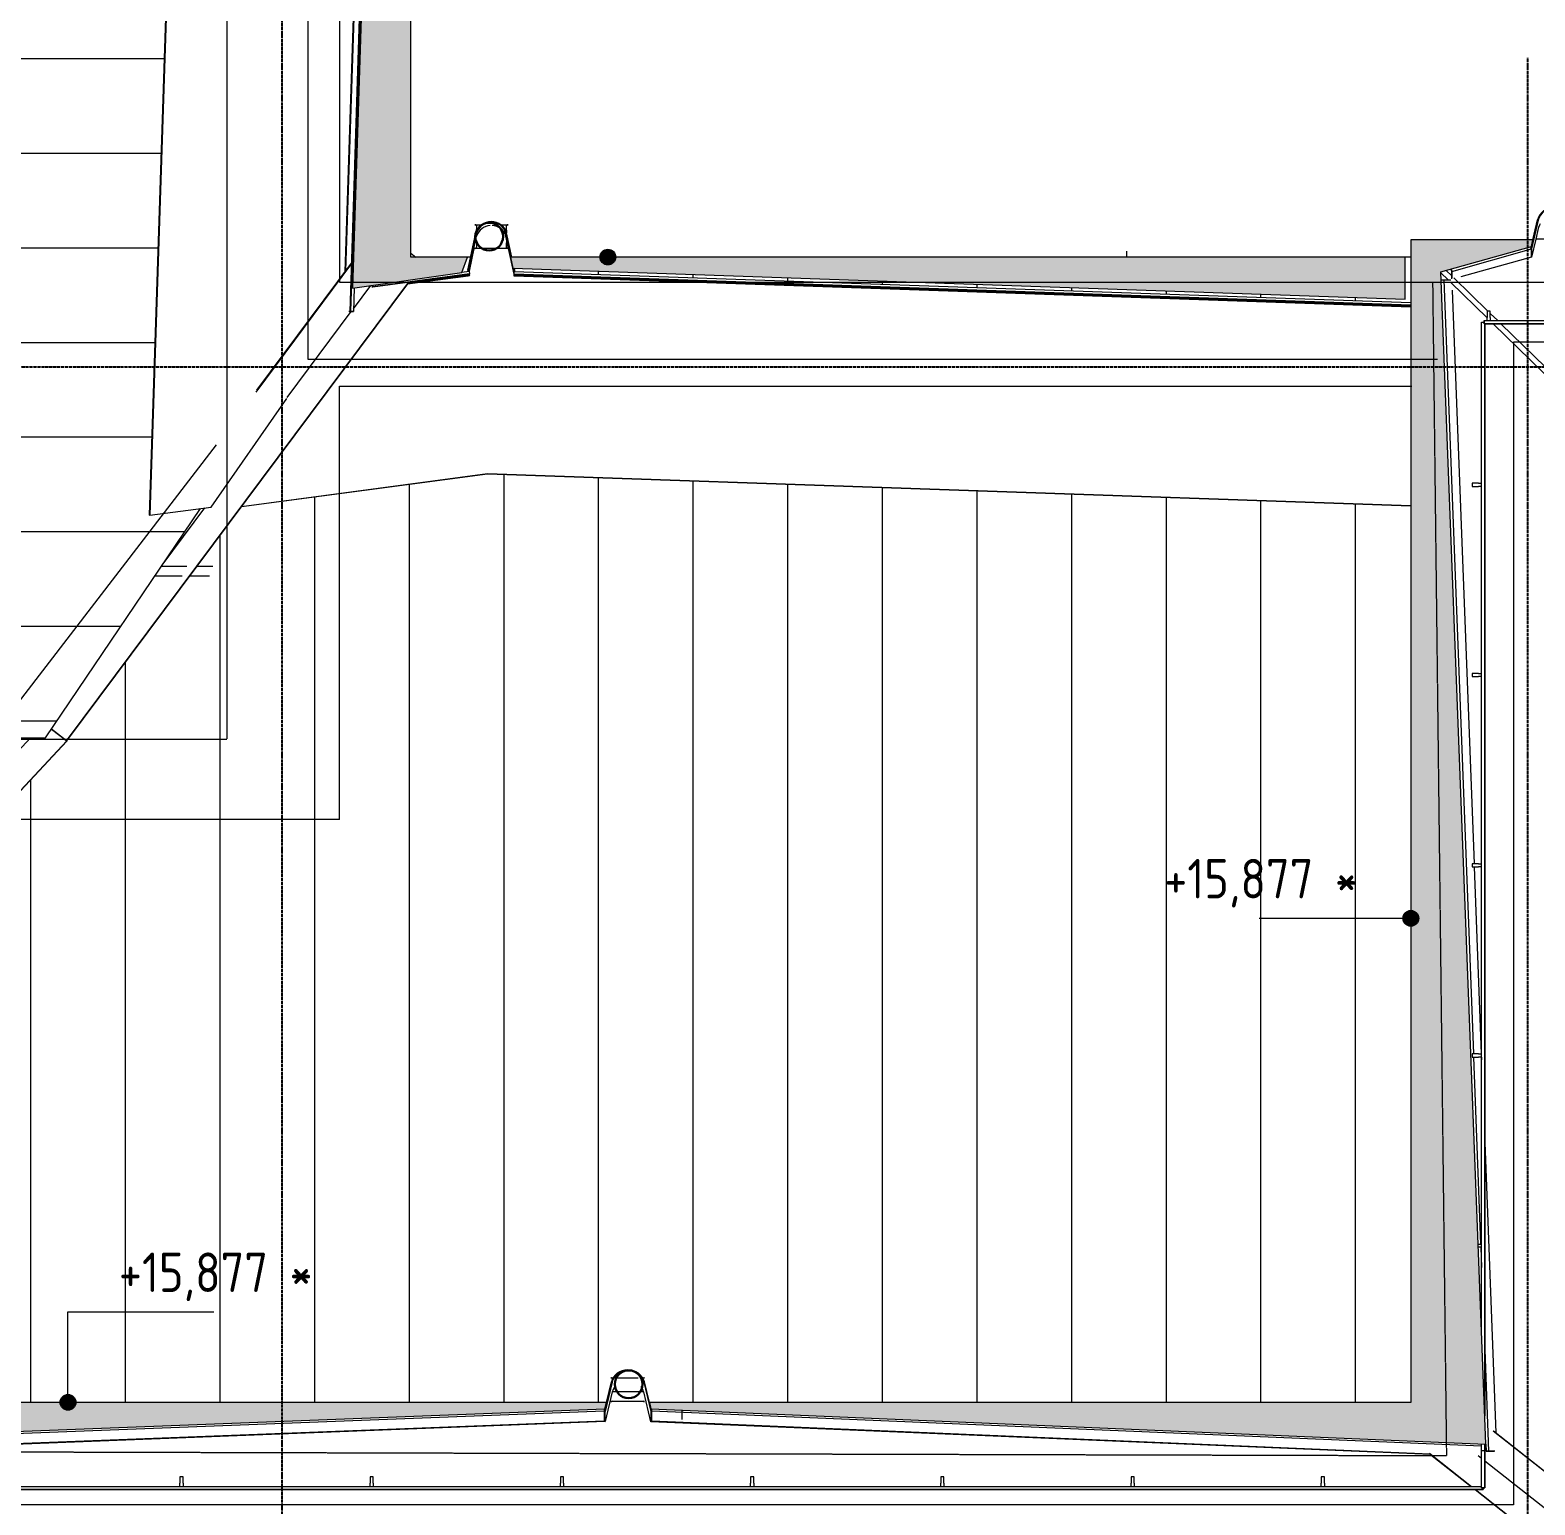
# Model space of a CAD drawing. Header units: millimetres. Extents: x -33838 to 476301, y -41806 to 120107.
# Drawn here: x 447870 to 457412, y 13024 to 22377 of the extents above; entities that cross this region are included whole.
import ezdxf

# ---------------------------------------------------------------- set-up
doc = ezdxf.new("R2010")
doc.units = ezdxf.units.MM
doc.linetypes.add('ADSK_Линия сетки', pattern=[25, 20, -2.5, 0, -2.5])
doc.linetypes.add('ADSK_Штриховая_ш3 п1_5', pattern=[4.5, 3, -1.5])
for name, color, linetype, lineweight in [('0_АР', 8, 'Continuous', 20), ('Антураж', 7, 'Continuous', 18), ('Ограждение', 251, 'Continuous', 18)]:
    doc.layers.add(name, color=color, linetype=linetype, lineweight=lineweight)
doc.layers.add('Обобщенные модели', color=5, linetype='Continuous', lineweight=18, true_color=0x0000ff)
doc.styles.add('GOST Common_1', font='GOST Common_0.ttf', dxfattribs={"width": 0.9, "height": 200})

# ---------------------------------------------------------------- blocks, each defined once
blk = doc.blocks.new('Водосток - Тип 1 _карниз больше 490мм_-5185615-План кровли АР копия 1')
at = {"layer": 'Обобщенные модели'}
for p, q in [((18.8, 285), (33.5, 285)), ((62.7, 285), (125, 285)), ((125, 285), (191.5, 285)), ((220.7, 285), (231.2, 285)), ((125, 135), (18.8, 135)), ((231.2, 135), (125, 135))]:
    blk.add_line(p, q, dxfattribs=at)
for points, knots in [([(30.5, 278.2), (30.2, 279), (28.8, 281.5), (25.1, 284.3), (21.1, 285), (18.8, 285)], [-0.143133, -0.143133, -0.143133, -0.143133, -0.1176471, -0.0588235, 0, 0, 0, 0]), ([(231.2, 285), (228.9, 285), (225.6, 284.4), (222.9, 282.7), (222, 281.9)], [-1, -1, -1, -1, -0.94117647, -0.90191459, -0.90191459, -0.90191459, -0.90191459]), ([(222.5, 205.5), (222.5, 204.6), (222.4, 201.8), (222.3, 199), (222.2, 197.1)], [-0.48122835, -0.48122835, -0.48122835, -0.48122835, -0.47058824, -0.44620916, -0.44620916, -0.44620916, -0.44620916])]:
    blk.add_open_spline(points, degree=3, knots=knots, dxfattribs=at)
for points in [[(18.8, 135), (21.1, 135), (25.1, 135.7), (28.1, 138), (29.2, 139.6)], [(220.8, 139.5), (221.9, 138), (224.9, 135.7), (228.9, 135), (231.2, 135)]]:
    blk.add_open_spline(points, degree=3, dxfattribs=at)
blk = doc.blocks.new('Ограждение - 20 доп поручень 300-1864261-План кровли АР копия 1')
at = {"layer": 'Ограждение'}
for p, q in [((-60, 10), (-40, 10)), ((-60, 10), (-60, -10)), ((0, 10), (-40, 10)), ((0, -10), (0, 10)), ((-40, -10), (-60, -10)), ((-40, -10), (0, -10))]:
    blk.add_line(p, q, dxfattribs=at)
blk = doc.blocks.new('Ограждение - 20 доп поручень 300-V30-План кровли АР копия 1')
at = {"layer": 'Ограждение'}
for p, q in [((-60, 10), (-40, 10)), ((-60, 10), (-60, -10)), ((-40, -10), (-60, -10)), ((-40, -10), (-38.4, -10))]:
    blk.add_line(p, q, dxfattribs=at)
blk = doc.blocks.new('Ограждение - Ограждение-2940136-План кровли АР копия 1')
for name, p, rotation in [('Ограждение - 20 доп поручень 300-1864261-План кровли АР копия 1', (38200.1, 20598.2), 89.99999999999946), ('Ограждение - 20 доп поручень 300-1864261-План кровли АР копия 1', (38094.9, 19497.1), 180), ('Ограждение - 20 доп поручень 300-1864261-План кровли АР копия 1', (38094.9, 18290.8), 180), ('Ограждение - 20 доп поручень 300-1864261-План кровли АР копия 1', (38094.9, 17084.5), 180), ('Ограждение - 20 доп поручень 300-1864261-План кровли АР копия 1', (38094.9, 15878.3), 180), ('Ограждение - 20 доп поручень 300-V30-План кровли АР копия 1', (38094.9, 14672), 180), ('Ограждение - 20 доп поручень 300-1864261-План кровли АР копия 1', (29911.1, 13205.5), 89.99999999999946), ('Ограждение - 20 доп поручень 300-1864261-План кровли АР копия 1', (31117.4, 13205.5), 89.99999999999946), ('Ограждение - 20 доп поручень 300-1864261-План кровли АР копия 1', (32323.7, 13205.5), 89.99999999999946), ('Ограждение - 20 доп поручень 300-1864261-План кровли АР копия 1', (33530, 13205.5), 89.99999999999946), ('Ограждение - 20 доп поручень 300-1864261-План кровли АР копия 1', (34736.2, 13205.5), 89.99999999999946), ('Ограждение - 20 доп поручень 300-1864261-План кровли АР копия 1', (35942.5, 13205.5), 89.99999999999946), ('Ограждение - 20 доп поручень 300-1864261-План кровли АР копия 1', (37148.8, 13205.5), 89.99999999999946)]:
    blk.add_blockref(name, p, dxfattribs=dict(rotation=rotation))
blk = doc.blocks.new('Тип верхнего поручня - Верхний поручень_Внутренний_-2940138-План кровли АР копия 1')
at = {"layer": 'Ограждение'}
for p, q in [((38154.9, 20528.2), (38171.6, 20528.2)), ((38154.9, 14116.8), (38154.9, 20528.2)), ((38171.6, 20518.2), (38171.6, 20538.2)), ((38171.6, 20538.2), (45348.3, 20538.2)), ((45348.3, 20518.2), (38171.6, 20518.2)), ((38174.9, 20518.2), (38174.9, 13593.8)), ((38154.9, 13371.6), (38154.9, 13415.2)), ((38154.9, 13135.5), (38154.9, 13371.6)), ((38174.9, 13371.6), (38154.9, 13371.6)), ((38174.9, 13414.4), (38174.9, 13371.6)), ((38174.9, 13371.6), (38174.9, 13135.5)), ((10610.7, 13145.5), (38154.9, 13145.5)), ((38164.9, 13125.5), (10610.7, 13125.5)), ((38174.9, 13135.5), (38154.9, 13135.5)), ((38164.9, 13135.5), (38164.9, 13125.5))]:
    blk.add_line(p, q, dxfattribs=at)
blk = doc.blocks.new('Тип верхнего поручня - Верхний поручень_Внутренний_-V31-План кровли АР копия 1')
at = {"layer": 'Ограждение'}
for p, q in [((38154.9, 20528.2), (38171.6, 20528.2)), ((38154.9, 14116.8), (38154.9, 20528.2)), ((38171.6, 20538.2), (38171.6, 20518.2)), ((38171.6, 20538.2), (45348.3, 20538.2)), ((38171.6, 20518.2), (45348.3, 20518.2)), ((38174.9, 13593.8), (38174.9, 20518.2)), ((38154.9, 13371.6), (38154.9, 13415.2)), ((38154.9, 13135.5), (38154.9, 13371.6)), ((38174.9, 13371.6), (38174.9, 13414.4)), ((38174.9, 13135.5), (38174.9, 13371.6)), ((10610.7, 13145.5), (38154.9, 13145.5)), ((10610.7, 13125.5), (38164.9, 13125.5)), ((38154.9, 13135.5), (38174.9, 13135.5)), ((38164.9, 13135.5), (38164.9, 13125.5))]:
    blk.add_line(p, q, dxfattribs=at)
blk = doc.blocks.new('Ограждение - Ограждение-2965931-План кровли АР копия 1')
at = {"layer": 'Ограждение'}
for p, q in [((37943.1, 20797.2), (37897.7, 20841.4)), ((37930.8, 20856.6), (37966, 20822.3)), ((37979.8, 20808.8), (38195.9, 20598.2)), ((38190.1, 20556.4), (37960.1, 20780.5)), ((38210.1, 20584.3), (38257.5, 20538.2)), ((45668.9, 13265.9), (38229.3, 20518.2)), ((38278, 20518.2), (45692.6, 13290.2)), ((45668.9, 13265.9), (45616.6, 13212.2)), ((45680.7, 13278), (45668.9, 13265.9)), ((45692.6, 13290.2), (45680.7, 13278)), ((45753.2, 13352.4), (45692.6, 13290.2))]:
    blk.add_line(p, q, dxfattribs=at)
blk = doc.blocks.new('Ограждение - Ограждение-2968730-План кровли АР копия 1')
at = {"layer": 'Ограждение'}
for p, q in [((45517.5, 7740.8), (38229.7, 13495.9)), ((38230.2, 13497.3), (45518.4, 7741.9)), ((37823.5, 13354.7), (38088.5, 13145.5)), ((37824.9, 13355.5), (38090.8, 13145.5)), ((38132.8, 13341.7), (38154.9, 13324.2)), ((38174.9, 13308.4), (45192.7, 7766.6)), ((38113.8, 13125.5), (44900, 7766.6)), ((38116.1, 13125.5), (44902.3, 7766.6)), ((45517.5, 7740.8), (45458.7, 7666.2)), ((45518.4, 7741.9), (45517.5, 7740.8)), ((45151.4, 7569.9), (45293.8, 7457.5)), ((45152.2, 7567.5), (45292.9, 7456.4)), ((45381.1, 7568), (45293.8, 7457.5)), ((45293.8, 7457.5), (45292.9, 7456.4))]:
    blk.add_line(p, q, dxfattribs=at)
blk = doc.blocks.new('Ограждение - Ограждение-2969153-План кровли АР копия 1')
at = {"layer": 'Ограждение'}
for p, q in [((30989.9, 20900.6), (30381.7, 20085)), ((30389.7, 20098.2), (30989.9, 20903.1)), ((31364.8, 20965.8), (31397.7, 20941.3)), ((29182.9, 17873.7), (31351, 20780.9)), ((29183.9, 17872.6), (31353, 20781.2)), ((31001.7, 20613.6), (31112.3, 20761.8)), ((30581.6, 20050.2), (30988.2, 20595.5)), ((29788.7, 18987), (30060, 19350.7)), ((29182.9, 17873.7), (29087.5, 17947.5)), ((29087.5, 17947.4), (29183.3, 17873)), ((24775.9, 13678.1), (28705, 17891.6)), ((28707, 17891.6), (24777.9, 13678.1)), ((25252.5, 13921.6), (28954.6, 17891.6)), ((25271.5, 13678.1), (29183.3, 17873)), ((25273.5, 13678.1), (29184.3, 17872)), ((29171.7, 17882), (29183.9, 17872.6)), ((29183.9, 17872.6), (29182.9, 17873.7)), ((29183.3, 17873), (29184.3, 17872))]:
    blk.add_line(p, q, dxfattribs=at)
blk = doc.blocks.new('Водосток - Тип 1 _карниз больше 490мм_-5192914-План кровли АР копия 1')
at = {"layer": 'Обобщенные модели'}
for p, q in [((18.8, 335), (62.7, 335)), ((184.7, 335), (231.2, 335)), ((125, 185), (18.8, 185)), ((231.2, 185), (125, 185))]:
    blk.add_line(p, q, dxfattribs=at)
for points, knots in [([(29.4, 290.3), (29.4, 290.5), (29.5, 291.7), (29.8, 294), (30.2, 297.1), (30.6, 300.1), (31, 303.1), (31.3, 305.9), (31.6, 308.6), (31.9, 311.3), (32.1, 313.8), (32.2, 316.2), (32.2, 318.5), (32.1, 320.6), (32, 322.7), (31.6, 325.1), (30.8, 327.9), (28.9, 331.5), (25.1, 334.3), (21.1, 335), (18.8, 335)], [-0.3700855, -0.3700855, -0.3700855, -0.3700855, -0.3676471, -0.3529412, -0.3382353, -0.3235294, -0.3088235, -0.2941176, -0.2794118, -0.2647059, -0.25, -0.2352941, -0.2205882, -0.2058824, -0.1911765, -0.1764706, -0.1470588, -0.1176471, -0.0588235, 0, 0, 0, 0]), ([(231.2, 335), (228.9, 335), (224.9, 334.3), (221.1, 331.4), (219.2, 327.9), (218.4, 325.1), (218, 322.6), (217.9, 320.6), (217.8, 318.5), (217.8, 316.2), (217.9, 313.8), (218.1, 311.3), (218.4, 308.6), (218.7, 305.9), (219, 303), (219.4, 300.1), (219.8, 297.1), (220.2, 294), (220.6, 290.8), (221, 287.6), (221.2, 285.1), (221.4, 283.7), (221.4, 283.3)], [-1, -1, -1, -1, -0.9411765, -0.8823529, -0.8529412, -0.8235294, -0.8088235, -0.7941176, -0.7794118, -0.7647059, -0.75, -0.7352941, -0.7205882, -0.7058824, -0.6911765, -0.6764706, -0.6617647, -0.6470588, -0.6323529, -0.6176471, -0.6029412, -0.5988071, -0.5988071, -0.5988071, -0.5988071]), ([(18.8, 185), (21.1, 185), (25.1, 185.7), (28.9, 188.6), (30.8, 192.1), (31.6, 194.9), (32, 197.4), (32.1, 199.4), (32.2, 201.5), (32.2, 203.8), (32.1, 206.2), (31.9, 208.7), (31.6, 211.4), (31.3, 214.1), (31, 217), (30.6, 219.9), (30.2, 222.9), (29.8, 226), (29.4, 229.2), (29, 232.4), (28.7, 235.7), (28.3, 240.2), (28, 244.3), (27.8, 247.3), (27.8, 247.9)], [-1, -1, -1, -1, -0.9411765, -0.8823529, -0.8529412, -0.8235294, -0.8088235, -0.7941176, -0.7794118, -0.7647059, -0.75, -0.7352941, -0.7205882, -0.7058824, -0.6911765, -0.6764706, -0.6617647, -0.6470588, -0.6323529, -0.6176471, -0.6029412, -0.5882353, -0.5588235, -0.5503925, -0.5503925, -0.5503925, -0.5503925]), ([(221.6, 238.9), (221.5, 237.8), (221.3, 235.6), (221, 232.4), (220.6, 229.2), (220.2, 226), (219.8, 222.9), (219.4, 219.9), (219, 216.9), (218.7, 214.1), (218.4, 211.4), (218.1, 208.7), (217.9, 206.2), (217.8, 203.8), (217.8, 201.5), (217.9, 199.4), (218, 197.3), (218.4, 194.9), (219.2, 192.1), (221.1, 188.5), (224.9, 185.7), (228.9, 185), (231.2, 185)], [-0.4110036, -0.4110036, -0.4110036, -0.4110036, -0.3970588, -0.3823529, -0.3676471, -0.3529412, -0.3382353, -0.3235294, -0.3088235, -0.2941176, -0.2794118, -0.2647059, -0.25, -0.2352941, -0.2205882, -0.2058824, -0.1911765, -0.1764706, -0.1470588, -0.1176471, -0.0588235, 0, 0, 0, 0])]:
    blk.add_open_spline(points, degree=3, knots=knots, dxfattribs=at)
blk = doc.blocks.new('Антураж 4 - Антураж 4-5053377-План кровли АР копия 1')
at = {"layer": 'Антураж'}
for p, q in [((32642.2, 13745.3), (32597, 13556)), ((32642.2, 13806.8), (32597.8, 13620.9)), ((32606.4, 13678.1), (32637.3, 13807.8)), ((32842.2, 13745.3), (32642.2, 13745.3)), ((32842.2, 13806.8), (32886.5, 13620.9)), ((32887.5, 13555.6), (32842.2, 13745.3)), ((32878, 13678.1), (32847.1, 13807.8)), ((32597, 13556), (24355.3, 13238.2)), ((32591.5, 13622.4), (24360.3, 13304.9)), ((32591.5, 13558.8), (24360.3, 13241.3)), ((32590.8, 13637.8), (32591.5, 13622.4)), ((32591.5, 13622.4), (32591.5, 13558.8)), ((32593, 13621.9), (32596.8, 13638)), ((32593, 13621.9), (32593, 13558.3)), ((32597.8, 13620.9), (32593, 13621.9)), ((32593, 13558.3), (32597.4, 13557.4)), ((32597.8, 13559.4), (32597.8, 13620.9)), ((32886.5, 13620.9), (32891.4, 13621.9)), ((32886.5, 13620.9), (32886.5, 13559.4)), ((32891.4, 13558.3), (32887, 13557.4)), ((37833.6, 13346.8), (32887.5, 13555.6)), ((32891.4, 13621.9), (32887.7, 13637.6)), ((32891.4, 13558.3), (32891.4, 13621.9)), ((32893, 13621.9), (32893.8, 13637.3)), ((38154.9, 13399.8), (32893, 13621.9)), ((32893, 13558.3), (32893, 13621.9)), ((37829.7, 13349.9), (32893, 13558.3)), ((33084.9, 13629.2), (33084.9, 13570.3))]:
    blk.add_line(p, q, dxfattribs=at)
for centre, major_axis, start_param, end_param in [((32742.2, 13787.3), (107.3, 0), 0.212798, 2.928795), ((32742.2, 13787.3), (102.3, 0), 0.212798, 2.928795), ((32742.2, 13723.6), (102.3, 0), 2.496157, 2.903999), ((32742.2, 13723.6), (102.3, 0), 0.237594, 0.64541)]:
    blk.add_ellipse(centre, major_axis=major_axis, ratio=0.905569, start_param=start_param, end_param=end_param, dxfattribs=at)
blk = doc.blocks.new('Водосток 2 - Водосток 2-5195513-План кровли АР копия 1')
at = {"layer": 'Антураж'}
for p, q in [((29708.4, 19304.8), (30059.8, 30068.6)), ((30061.6, 30068.6), (29710.2, 19304.8)), ((30948.5, 20847.5), (31245.3, 29938.7)), ((30948.5, 20847.5), (31245.2, 29934.8)), ((30953.4, 20854.1), (31250, 29938.5)), ((30979.9, 20595.9), (31284.9, 29938.9)), ((30985.2, 20595.9), (31290.2, 29938.9)), ((31726.8, 20857.6), (31778.1, 21095.2)), ((31782.9, 21093.9), (31731.7, 20856.6)), ((31782.9, 21074.3), (31782.9, 21093.9)), ((31968.3, 21074.3), (31968.3, 21093.9)), ((31968.3, 21093.9), (32001.2, 20941.3)), ((32006.3, 20941.3), (31973.1, 21095.2)), ((31765.9, 20995.9), (31734.6, 20851.2)), ((31985.3, 20995.9), (31765.9, 20995.9)), ((31766, 20995.8), (31782.9, 21074.3)), ((31985.2, 20995.9), (31968.3, 21074.3)), ((32020.6, 20832.2), (31985.3, 20995.9)), ((31737.6, 20834.5), (31124.2, 20752.6)), ((31737.6, 20832.6), (31124.2, 20750.6)), ((31736.6, 20822.5), (31344.7, 20770.1)), ((31728.2, 20821.4), (31344.7, 20770.1)), ((31736, 20827.4), (31348.9, 20775.7)), ((31690, 20845.2), (31735.3, 20851.2)), ((31726.8, 20857.6), (31726.8, 20850.1)), ((31731.7, 20856.6), (31726.8, 20857.6)), ((31729.3, 20826.5), (31728.2, 20821.4)), ((31731.7, 20850.8), (31731.7, 20856.6)), ((31735.3, 20851.2), (31737.6, 20834.5)), ((31736, 20832.4), (31736, 20827.4)), ((31736, 20827.4), (31736.6, 20822.5)), ((31737.6, 20834.5), (31737.6, 20832.6)), ((32016.3, 20871), (32019.5, 20856.6)), ((32019.5, 20856.6), (32024.3, 20857.6)), ((32019.5, 20856.6), (32019.5, 20837)), ((32020.8, 20837.3), (32019.6, 20837)), ((32020.6, 20833.4), (32021.2, 20850.3)), ((32020.6, 20831.5), (32020.6, 20833.4)), ((37706.7, 20636.6), (32020.6, 20833.4)), ((37706.7, 20634.6), (32020.6, 20831.5)), ((32021.1, 20830.3), (32020.8, 20831.5)), ((32020.9, 20821.4), (32021.1, 20826.4)), ((37706.7, 20624.6), (32020.9, 20821.4)), ((32021.1, 20826.4), (32021.1, 20831.5)), ((37706.7, 20629.6), (32021.1, 20826.4)), ((32021.2, 20850.3), (37706.7, 20653.4)), ((32024.3, 20857.6), (32021.5, 20870.7)), ((32023, 20821.4), (32021.9, 20826.4)), ((37706.7, 20624.6), (32023, 20821.4)), ((32024.3, 20850.2), (32024.3, 20857.6)), ((31006.1, 20746.8), (31001.1, 20595.3)), ((31121.9, 20763.2), (31121.9, 20753.4)), ((31122.6, 20748.6), (31122.6, 20763.3)), ((31122.6, 20763.3), (31123.5, 20756.8)), ((31124.2, 20752.6), (31122.7, 20763.3)), ((31123.5, 20756.2), (31123.2, 20758.1)), ((31123.2, 20757.5), (31124.2, 20750.6)), ((31123.5, 20756.8), (31123.5, 20756.2)), ((31124.2, 20750.6), (31124.2, 20752.6)), ((30994.7, 20595.5), (30972.3, 20595.5)), ((30977, 20595.3), (31001.1, 20595.3)), ((30985.2, 20595.9), (30979.9, 20595.9)), ((30979.9, 20595.9), (30986.4, 20595.7)), ((31001.1, 20595.3), (30985.2, 20595.9)), ((30988.2, 20595.7), (30986.4, 20595.8)), ((30986.4, 20595.8), (30988.1, 20595.8)), ((30986.4, 20595.7), (30988.2, 20595.7)), ((30988.1, 20595.8), (30994.7, 20595.5)), ((30099.9, 19356), (30578.8, 20044.6)), ((31852, 19566.7), (30291.8, 19358.3)), ((30292.4, 19359), (31852, 19567.4)), ((31852, 19567.4), (37706.7, 19364.7)), ((31852, 19566.7), (31852, 19567.4)), ((37706.7, 19364), (31852, 19566.7)), ((29708.4, 19304.8), (29710.2, 19304.8)), ((29710.2, 19304.8), (30099.9, 19356))]:
    blk.add_line(p, q, dxfattribs=at)
for centre, major_axis, start_param, end_param in [((31875.6, 21065.5), (102, 0), 0.297441, 2.844152), ((31875.6, 21065.5), (97, 0), 0.299649, 2.841944), ((31875.6, 21045.9), (97, 0), 1.636517, 2.841944), ((31875.6, 21045.9), (97, 0), 0.299649, 1.505086)]:
    blk.add_ellipse(centre, major_axis=major_axis, ratio=0.991445, start_param=start_param, end_param=end_param, dxfattribs=at)
blk = doc.blocks.new('Антураж 17 - Антураж 17-5694078-План кровли АР копия 1')
at = {"layer": 'Антураж'}
for p, q in [((38515, 21176), (38472.8, 20993.2)), ((38481.1, 21051.3), (38510.1, 21177)), ((38515, 21122.8), (38499.4, 21055.3)), ((38715, 21176), (38757.2, 20993.2)), ((38730.6, 21055.1), (38715, 21122.8)), ((38748.9, 21051.3), (38719.9, 21177)), ((37967.4, 20850.4), (38472.8, 20993.2)), ((38467.8, 21008.5), (38472.8, 20993.2)), ((38467.9, 20994.2), (38471.4, 21009.5)), ((38472.8, 20993.2), (38467.9, 20994.2)), ((38499, 21055.3), (38472.8, 20941.8)), ((38472.8, 20993.2), (38472.8, 20941.8)), ((38472.8, 20941.8), (38472.8, 20993.2)), ((38731, 21055.3), (38499, 21055.3)), ((38757.2, 20941.8), (38731, 21055.3)), ((38757.2, 20993.2), (38762.1, 20994.2)), ((38757.2, 20993.2), (38757.2, 20941.8)), ((38757.3, 20993.3), (38758.5, 21008.9)), ((38757.3, 20993), (45366.2, 20565.3)), ((38757.3, 20941.6), (38757.3, 20993)), ((38762.1, 20994.2), (38758.7, 21008.8)), ((38472.8, 20941.8), (38024.6, 20815.1)), ((44221.5, 20588), (38757.3, 20941.6)), ((37967.4, 20850.4), (37962.5, 20865.6)), ((37962.5, 20865.6), (37962.5, 20860.3)), ((37962.5, 20860.3), (37964.5, 20854)), ((37963.9, 20859.3), (37966, 20853.1)), ((37963.9, 20857.6), (37963.9, 20859.3)), ((37964.5, 20855.8), (37963.9, 20857.6)), ((37964.5, 20854), (37964.5, 20855.8)), ((37966, 20853.1), (37966, 20808.9)), ((37967.4, 20804.2), (37967.4, 20850.4)), ((44991.1, 20538.2), (44241.5, 20586.7)), ((45350.5, 20582.3), (45338.1, 20583.1)), ((45367.4, 20581.2), (45353.8, 20582.1)), ((45367.4, 20581.2), (45366.2, 20565.3)), ((45366.2, 20565.3), (45366.2, 20555.1)), ((45366.2, 20548.5), (45366.2, 20538.2)), ((45366.6, 20568.2), (45367.1, 20574.7)), ((45366.6, 20560), (45366.6, 20568.2)), ((45366.6, 20538.2), (45366.6, 20548.5)), ((45366.9, 20569.3), (45367.4, 20575.8)), ((45367.1, 20573), (45366.9, 20571.1)), ((45366.9, 20571.1), (45366.9, 20569.3)), ((45367.1, 20574.7), (45367.1, 20573)), ((45367.4, 20575.8), (45367.4, 20581.2)), ((39202.4, 19667), (39200.3, 19722.7)), ((39200.3, 19722.7), (46046.5, 19279.6)), ((46047.7, 19277.8), (39221.6, 19719.5))]:
    blk.add_line(p, q, dxfattribs=at)
for centre, major_axis, start_param, end_param in [((38615, 21155.8), (107.3, 0), 0.212798, 2.928795), ((38615, 21155.8), (102.3, 0), 0.212798, 2.928795), ((38615, 21102.6), (102.3, 0), 2.605885, 2.928795), ((38615, 21102.6), (102.3, 0), 0.212798, 0.535683)]:
    blk.add_ellipse(centre, major_axis=major_axis, ratio=0.93495, start_param=start_param, end_param=end_param, dxfattribs=at)
blk = doc.blocks.new('Антураж 18 - Антураж 18-5694502-План кровли АР копия 1')
at = {"layer": 'Антураж'}
for p, q in [((37899.4, 20796.5), (37915.4, 20797.2)), ((37915.4, 20797.2), (37960.5, 20797.2)), ((37915.4, 20797.2), (38103.1, 15888.3)), ((37968.2, 20730.9), (38107.3, 17094.5)), ((39474.5, 12514.7), (39206.5, 19523.8)), ((39210.8, 19456.7), (39476.3, 12513.3)), ((38108, 17074.5), (38153.4, 15888.3)), ((38103.8, 15868.3), (38149.2, 14682)), ((38154.2, 15868.3), (38154.9, 15849.6)), ((38174.9, 15326.6), (38245.3, 13485.4)), ((38150, 14662), (38154.9, 14534.1)), ((38174.9, 14011.1), (38199.4, 13369.4)), ((38181.7, 13414.1), (38183.5, 13368.7)), ((38199.4, 13369.4), (38183.5, 13368.7)), ((38183.5, 13368.7), (38188.7, 13368.7)), ((38188.7, 13368.7), (38195.2, 13369)), ((38189.9, 13368.9), (38196.5, 13369.2)), ((38191.6, 13368.9), (38189.9, 13368.9)), ((38193.5, 13369), (38191.6, 13368.9)), ((38195.2, 13369), (38193.5, 13369)), ((38196.5, 13369.2), (38234.5, 13369.2)), ((38239, 13369.4), (38199.4, 13369.4))]:
    blk.add_line(p, q, dxfattribs=at)

msp = doc.modelspace()

# ---------------------------------------------------------------- hatches: boundary and pattern name
at = {"layer": '0_АР'}
h = msp.add_hatch(color=256, dxfattribs=at)
h.paths.add_polyline_path([(460156.04763, -526.1282), (468569.45868, -526.1282), (468569.45868, 470.85917), (468481.41768, 469.80481), (468421.75188, -474.78371), (464071.312, -327.23058), (460060.68677, -462.4321), (459998.42169, -81.34858), (459998.42169, -526.1282), (460149.25034, -526.1282)])
h.paths.add_polyline_path([(426848.18938, -393.11468), (426996.71702, -393.11468), (426995.8422, -30.5167), (426892.03817, -280.99054), (422574.47182, -150.96288), (418243.9977, -302.7896), (418181.71887, 255.10739), (418181.71887, -393.11468), (426834.40351, -393.11468)])
h.paths.add_polyline_path([(459998.42169, 173.65534), (460016.49588, 178.5626), (460106.83739, 1715.55425), (454775.1288, 1522.72712), (454768.65599, 1484.01873), (459998.42169, 1484.01873), (459998.42169, 177.8331)])
h.paths.add_polyline_path([(426996.71702, 307.98998), (426996.71702, 1484.01873), (431808.50926, 1484.01873), (431801.17411, 1522.75808), (426923.7777, 1697.71143), (426980.91393, 312.03845)])
h.paths.add_polyline_path([(418181.71887, 498.46135), (418449.78563, 8044.46376), (412395.48641, 7833.23446), (412388.9887, 7794.37715), (418181.71887, 7794.37715), (418181.71887, 521.17068)])
h.paths.add_polyline_path([(468569.45868, 793.26695), (468569.45868, 7855.20884), (474810.5027, 7855.20884), (474810.5027, 8466.54483), (474799.64795, 8463.30161), (474605.60606, 7995.59286), (468269.12123, 8216.83509), (468537.28994, 799.28958), (468551.3418, 798.37116), (468568.64393, 793.49649)])
h.paths.add_polyline_path([(444717.77099, 1484.01873), (454490.35558, 1484.01873), (454484.99256, 1516.09043), (447978.58263, 1752.2426), (447978.58263, 1629.21475), (438298.58263, 1629.21475), (438298.58263, 1739.90633), (432093.27679, 1522.69313), (432086.80967, 1484.01873), (444709.90267, 1484.01873)])
h.paths.add_polyline_path([(411793.26016, 7794.37715), (412110.68829, 7794.37715), (412105.57997, 7824.92572), (411796.07957, 7895.03328), (411970.99201, 14167.21618), (411736.11657, 20164.30548), (411690.79495, 20175.91607), (411690.79495, 7794.37715)])
h.paths.add_polyline_path([(474810.5027, 8769.43917), (474810.5027, 16800.5412), (474780.01818, 16792.48492), (474631.53347, 12780.54006), (474779.77372, 8777.42067), (474783.20502, 8776.52943)])
h.paths.add_polyline_path([(443273.92993, 13315.94041), (451515.61309, 13634.75334), (451524.95784, 13673.91812), (435026.37434, 13673.91812), (435036.37752, 13633.97199), (443273.89961, 13315.94172)])
h.paths.add_polyline_path([(429583.46955, 13405.17538), (434743.53528, 13605.55867), (434759.84589, 13673.91812), (430023.58263, 13673.91812), (430023.58263, 21008.31207), (429427.12163, 21007.79811), (429447.71262, 20921.1896), (429842.14127, 20793.78649), (429585.95802, 13476.2553)])
h.paths.add_polyline_path([(457100.32125, 13409.8723), (456816.08299, 20843.0004), (457389.97623, 21005.25186), (457399.64863, 21047.10511), (456625.26934, 21047.10511), (456625.26934, 13673.91812), (451796.60167, 13673.91812), (451806.2816, 13633.34853), (457093.45064, 13410.16233)])
h.paths.add_polyline_path([(474810.5027, 17103.43554), (474810.5027, 32792.0834), (474779.89454, 32784.00072), (474490.92605, 24945.22219), (474779.77713, 17111.41615), (474783.20502, 17110.5258)])
h.paths.add_polyline_path([(411690.79495, 20470.39356), (411735.74025, 20481.90775), (411958.45405, 26169.96647), (411735.98664, 31850.24085), (411690.79495, 31861.81815), (411690.79495, 20474.45967)])
h.paths.add_polyline_path([(464256.63893, 20578.85736), (463978.90831, 27851.09231), (463950.4366, 27858.48751), (463950.4366, 21047.10511), (457667.51663, 21047.10511), (457677.33226, 21004.63206), (464062.16559, 20591.44255)])
h.paths.add_polyline_path([(422311.50074, 20701.20681), (429147.24477, 20951.71672), (429160.16092, 21008.31207), (422655.83979, 21008.31207), (422655.83979, 28188.44734), (422612.3936, 28177.3172), (422318.66295, 20879.16209)])
h.paths.add_polyline_path([(463950.4366, 28147.68869), (463979.11188, 28155.13676), (464268.312, 35727.69465), (464206.70712, 37340.78713), (463950.4366, 37340.78713), (463950.4366, 28154.43256)])
h.paths.add_polyline_path([(422655.83979, 28465.23145), (422655.83979, 42943.28345), (422621.0216, 42934.36365), (422337.86721, 35703.51079), (422621.00423, 28474.1557), (422655.35535, 28465.35555)])
h.paths.add_polyline_path([(411690.79495, 32156.29564), (411726.38081, 32165.41211), (411915.14888, 37559.49463), (411726.55312, 42947.71188), (411690.79495, 42956.87248), (411690.79495, 32160.36175)])
h.paths.add_polyline_path([(474810.5027, 33094.97774), (474810.5027, 43242.68471), (474778.61558, 43234.4024), (474593.9667, 38155.3105), (474779.77689, 33102.95842), (474783.20502, 33102.068)])
h.paths.add_polyline_path([(464178.06421, 38090.78713), (463985.8628, 43123.48317), (463950.4366, 43132.68471), (463950.4366, 38090.78713), (464171.27948, 38090.78713)])
h.paths.add_polyline_path([(422655.83979, 43220.06756), (422655.83979, 43712.3958), (411690.79495, 43712.3958), (411690.79495, 43251.34997), (411726.89775, 43260.59886), (411851.01254, 43604.77443), (417072.42341, 43417.46725), (422496.5779, 43611.91877), (422620.72885, 43229.06236), (422655.50382, 43220.15363)])
h.paths.add_polyline_path([(463950.4366, 43421.88589), (464022.86139, 43440.6974), (464125.56796, 43776.85536), (469381.5449, 43594.91903), (474632.61136, 43776.746), (474754.15795, 43546.52079), (474810.5027, 43531.88589), (474810.5027, 43894.59235), (463950.4366, 43894.59235), (463950.4366, 43435.82273)])
h = msp.add_hatch(dxfattribs=at)
h.set_pattern_fill('FP_2', color=256, style=0, pattern_type=2)
h.set_pattern_definition([(180, (422905.4, -4.2), (-7e-14, -600), [])])
h.paths.add_polyline_path([(447968.40114, 17887.35921), (448950.1104, 19342.80305), (448626.99665, 19300.59692), (448978.37893, 30064.39206), (448765.94269, 36571.89206), (448977.43724, 43050.54538), (448826.13206, 43654.59235), (443431.13995, 43654.59235), (443431.13995, 17887.35921), (447959.13357, 17887.35921)])
h.paths.add_polyline_path([(443748.14655, 18857.78534), (443672.14655, 18857.78534), (443672.14655, 20007.78534), (444822.14655, 20007.78534), (444822.14655, 18857.78534), (444122.07651, 18857.78534)])
h.paths.add_polyline_path([(445911.14688, 20368.78373), (445911.14688, 21118.78373), (446661.14688, 21118.78373), (446661.14688, 20368.78373), (445928.02559, 20368.78373)])
h.paths.add_polyline_path([(446588.14688, 22140.77907), (445888.14688, 22140.77907), (445888.14688, 22540.77907), (446588.14688, 22540.77907), (446588.14688, 22155.52533)])
h.paths.add_polyline_path([(447374.38119, 23137.28991), (447196.26995, 23137.28991), (447196.26995, 27337.28991), (447585.46955, 27337.28991), (447585.46955, 23137.28991), (447563.69852, 23137.28991)])
h.paths.add_polyline_path([(445783.14798, 23640.78713), (445783.14798, 27050.78713), (446693.14798, 27050.78713), (446693.14798, 23640.78713), (445888.14688, 23640.78713)])
h.paths.add_polyline_path([(448628.70216, 25806.75398), (448255.53988, 25806.75398), (448255.53988, 34206.75398), (448644.73948, 34206.75398), (448644.73948, 25806.75398), (448628.81479, 25806.75398)])
h.paths.add_polyline_path([(444002.78997, 28709.70602), (444002.78997, 30509.70602), (447721.43233, 30509.70602), (447721.43233, 28709.70602), (444955.14229, 28709.70602)])
h.paths.add_polyline_path([(450173.59831, 30219.23938), (450173.5206, 30221.72464), (450164.5684, 30221.30584), (450173.5206, 30219.25716)])
h.paths.add_polyline_path([(450223.67677, 30246.5223), (450224.79817, 30280.87381), (450283.58263, 30294.32642), (450283.58263, 30558.42855), (450224.48059, 30574.91834), (450023.51701, 36730.97944), (450254.21236, 42906.67208), (450283.58263, 42936.04235), (450283.42373, 42956.06269), (450224.50933, 42943.32527), (450017.18614, 36571.89206), (450222.55537, 30280.87381)])
h.paths.add_polyline_path([(447723.93179, 33134.66534), (447354.87137, 33134.66534), (447354.87137, 41534.66534), (447744.07097, 41534.66534), (447744.07097, 33134.66534), (447725.40047, 33134.66534)])
h.paths.add_polyline_path([(446290.27963, 35495.78907), (445888.14688, 35495.78907), (445888.14688, 35895.78907), (446588.14688, 35895.78907), (446588.14688, 35495.78907), (446397.63112, 35495.78907)])
h.paths.add_polyline_path([(445888.14688, 37080.78713), (445783.14798, 37080.78713), (445783.14798, 41680.78713), (446693.14798, 41680.78713), (446693.14798, 37080.78713), (446086.87888, 37080.78713)])
h.paths.add_polyline_path([(450224.0109, 43238.74021), (450227.74768, 43238.74021), (450123.58263, 43654.59235), (450118.18563, 43654.59235), (450222.35068, 43238.74021)])
h.paths.add_polyline_path([(450057.6654, 43652.00416), (450064.91958, 43654.59235), (450057.01709, 43654.59235)])
h = msp.add_hatch(color=256, dxfattribs=at)
h.paths.add_polyline_path([(456588.58263, 20670.95573), (456588.58263, 20937.10511), (450916.80139, 20937.10511), (450931.97186, 20866.79901), (456408.56088, 20677.18845)])
h.paths.add_polyline_path([(449913.36915, 20740.95573), (450608.00761, 20839.36355), (450643.58263, 20937.10511), (450283.58263, 20937.10511), (450283.58263, 30294.32642), (450224.79817, 30280.87381), (449914.39614, 20772.41545)])
h.paths.add_polyline_path([(450283.58263, 30558.42855), (450283.41914, 42935.87886), (450254.21236, 42906.67208), (450023.51701, 36730.97944), (450224.50211, 30574.25913), (450280.60385, 30559.22671)])
h.paths.add_polyline_path([(450283.47671, 43188.97722), (450283.58263, 43188.97722), (450283.58263, 43654.59235), (450123.58263, 43654.59235), (450240.2126, 43188.97722), (450265.31869, 43188.97722)])
h = msp.add_hatch(dxfattribs=at)
h.set_pattern_fill('FP_26', color=256, style=0, pattern_type=2)
h.set_pattern_definition([(270, (418918.6, 2737.3), (600, 4e-14), [])])
h.paths.add_polyline_path([(464725.22049, 13151.08561), (464726.28643, 13151.11309), (464726.28643, 13276.14293), (469154.36034, 13276.14293), (464966.33126, 19273.55398), (458140.20672, 19715.30131), (464671.80247, 13348.15088), (464599.32995, 13273.80661), (464720.00619, 13156.16863)])
h.paths.add_polyline_path([(469300.11545, 13168.07828), (469300.30536, 13168.39866), (469321.315, 13229.79083), (469318.18427, 13227.60463), (469299.94571, 13168.07828)])
h.paths.add_polyline_path([(469369.13884, 13254.87276), (469380.46965, 13271.09889), (469364.12686, 13259.68662), (469368.6894, 13255.30443)])
h.paths.add_polyline_path([(457388.35996, 20998.25815), (457389.97623, 21005.25186), (457386.45628, 21004.14405), (457387.87014, 20999.77262)])
h = msp.add_hatch(dxfattribs=at)
h.set_pattern_fill('FP_3', color=256, style=0, pattern_type=2)
h.set_pattern_definition([(270, (419074.64, -17203.53), (600, 4e-14), [])])
h.paths.add_polyline_path([(456408.56088, 13673.91812), (456625.26934, 13673.91812), (456625.26934, 19359.82511), (450770.60891, 19562.52526), (449210.40832, 19354.04649), (448927.48558, 18974.66534), (449028.21785, 18974.66534), (449007.39838, 18914.66534), (448882.74069, 18914.66534), (448101.76578, 17868.98003), (448102.91424, 17867.80508), (444192.05138, 13673.91812), (451524.95784, 13673.91812), (451555.89254, 13803.56862), (451563.98975, 13821.7921), (451562.93853, 13824.37551), (451558.51787, 13827.82836), (451558.51787, 13828.91812), (451567.15604, 13828.91812), (451569.42644, 13834.02786), (451596.52906, 13860.2549), (451626.70974, 13874.93214), (451660.77975, 13880.22028), (451697.1542, 13874.35041), (451728.17053, 13858.66714), (451753.18857, 13831.65236), (451754.4446, 13828.91812), (451758.86478, 13827.82563), (451755.91452, 13825.51738), (451765.89514, 13802.61236), (451796.60167, 13673.91812), (456243.99055, 13673.91812)])
h.paths.add_polyline_path([(430304.65091, 13673.91812), (434759.84589, 13673.91812), (434790.78059, 13803.56862), (434798.8778, 13821.7921), (434797.82658, 13824.37551), (434793.40593, 13827.82836), (434793.40593, 13828.91812), (434802.0441, 13828.91812), (434804.3145, 13834.02786), (434831.41711, 13860.2549), (434861.59779, 13874.93214), (434895.66781, 13880.22028), (434932.04225, 13874.35041), (434963.05858, 13858.66714), (434988.07663, 13831.65236), (434989.33265, 13828.91812), (434993.75283, 13827.82563), (434990.80258, 13825.51738), (435000.78319, 13802.61236), (435031.48973, 13673.91812), (442097.01977, 13673.91812), (438286.97367, 17761.19294), (438288.70366, 17762.50643), (438286.97367, 17761.5038), (438206.53239, 17887.35921), (437808.40441, 17887.35921), (437336.79711, 19248.1143), (437257.77522, 19371.74898), (435832.85526, 19562.15114), (430023.58263, 19361.0224), (430023.58263, 13673.91812), (430139.78888, 13673.91812)])
h.paths.add_polyline_path([(451759.83734, 13741.10345), (451756.15035, 13746.84498), (451756.15035, 13741.10345)])
h.paths.add_polyline_path([(434994.72539, 13741.10345), (434991.03841, 13746.84498), (434991.03841, 13741.10345)])
h.paths.add_polyline_path([(430023.58263, 20647.30736), (431509.45917, 20673.02155), (434751.96516, 20785.28365), (434762.22386, 20832.82663), (434751.96516, 20834.66188), (430023.58263, 20670.95573)])
h.paths.add_polyline_path([(456625.26934, 20649.227), (456625.26934, 20937.10511), (456588.58263, 20937.10511), (456588.58263, 20670.95573), (450940.10502, 20866.51742), (450942.93243, 20852.377), (450942.93243, 20845.96097), (456588.58263, 20650.49717)])
h.paths.add_polyline_path([(436004.15765, 20839.36355), (435968.58263, 20937.10511), (435695.36386, 20937.10511), (435683.51839, 20882.20835), (435968.58263, 20844.1172)])
h.paths.add_polyline_path([(450608.59555, 20840.9789), (450645.42551, 20847.02825), (450645.42551, 20853.41404), (450663.48415, 20937.10511), (450643.58263, 20937.10511), (450608.77167, 20841.46281)])
h = msp.add_hatch(color=256, dxfattribs=at)
edge = h.paths.add_edge_path()
edge.add_arc((451533.79967, 20937.10511), 50, 0, 360)
h = msp.add_hatch(color=256, dxfattribs=at)
edge = h.paths.add_edge_path()
edge.add_arc((456625.26934, 16743.3773), 50, 0, 360)
h = msp.add_hatch(color=256, dxfattribs=at)
edge = h.paths.add_edge_path()
edge.add_arc((448110.12139, 13673.91812), 50, 0, 360)
h = msp.add_hatch(dxfattribs=at)
h.set_pattern_fill('FP_22', color=256, style=0, pattern_type=2)
h.set_pattern_definition([(270, (418918.6, 2563.4), (600, 4e-14), [])])
h.paths.add_polyline_path([(422900.50701, 7649.74999), (423337.22006, 8078.28865), (422885.51466, 7700.26905), (422885.51466, 7661.02861), (422894.79021, 7654.05069)])
h.paths.add_polyline_path([(463635.90463, 7762.39121), (463818.60853, 7762.39121), (458338.13034, 12090.19288), (454353.54195, 12258.39351), (454353.54195, 8880.78713), (452357.63409, 8881.34763), (452357.63409, 12342.64637), (451263.33575, 12388.83976), (450926.64138, 12375.85438), (450926.64138, 12190.9856), (452193.93099, 12190.9856), (452193.93099, 11798.15514), (450926.64138, 11798.15514), (450926.64138, 11557.08744), (452193.93099, 11557.08744), (452193.93099, 11164.25698), (450926.64138, 11164.25698), (450926.64138, 10903.54013), (452193.93099, 10903.54013), (452193.93099, 10510.70968), (450926.64138, 10510.70968), (450926.64138, 10269.64197), (452193.93099, 10269.64197), (452193.93099, 9876.81152), (450926.64138, 9876.81152), (450926.64138, 9635.74381), (452193.93099, 9635.74381), (452193.93099, 9242.91336), (450926.64138, 9242.91336), (450926.64138, 9001.84565), (452193.93099, 9001.84565), (452193.93099, 8609.0152), (450793.93099, 8609.0152), (450793.93099, 8888.78713), (435938.55711, 8889.46861), (435938.55711, 12363.90846), (435318.72151, 12387.83879), (433432.31499, 12317.52468), (433432.31499, 12305.15223), (433468.58263, 12305.15223), (433468.58263, 9185.15223), (433432.31499, 9185.15223), (433432.31499, 8880.78713), (431632.31499, 8881.34763), (431632.31499, 9185.15223), (431582.62566, 9185.15223), (431582.62566, 12248.57916), (428465.17625, 12131.76165), (423244.10236, 7762.39121), (433359.44071, 7762.39121), (433359.44071, 8348.72396), (434759.44071, 8348.72396), (434759.44071, 7762.39121), (438533.14798, 7762.39121), (438533.14798, 8371.22859), (440033.8703, 8370.78713), (440033.8703, 7762.39121), (446527.86778, 7762.39121), (446527.86778, 8368.93983), (442332.93378, 8368.93983), (442332.93378, 8374.26716), (440932.93378, 8374.26716), (440932.93378, 8767.09762), (442332.93378, 8767.09762), (442332.93378, 8761.77029), (450732.93378, 8761.77029), (450732.93378, 8368.93983), (448033.14798, 8368.93983), (448033.14798, 7762.39121), (448579.50341, 7762.39121), (448579.50341, 8328.72396), (450159.09893, 8328.72396), (450159.09893, 7762.39121), (458788.66707, 7762.39121), (458788.66707, 8328.72396), (460148.30666, 8328.72396), (460148.30666, 7762.39121), (463317.22005, 7762.39121)])
h.paths.add_polyline_path([(440028.31727, 8374.26716), (438112.93378, 8374.26716), (438112.93378, 8767.09762), (440912.93378, 8767.09762), (440912.93378, 8374.26716), (440044.60433, 8374.26716)])
h.paths.add_polyline_path([(437978.83432, 8374.26716), (436709.04337, 8374.26716), (436709.04337, 8767.09762), (438109.04337, 8767.09762), (438109.04337, 8374.26716), (438008.74337, 8374.26716)])
h.paths.add_polyline_path([(436533.36557, 8374.26716), (435289.04337, 8374.26716), (435289.04337, 8767.09762), (436689.04337, 8767.09762), (436689.04337, 8374.26716), (436588.74337, 8374.26716)])
h.paths.add_polyline_path([(435087.89682, 9034.24655), (434137.49954, 9034.24655), (434137.49954, 9427.07701), (435537.49954, 9427.07701), (435537.49954, 9034.24655), (435437.19954, 9034.24655)])
h.paths.add_polyline_path([(434137.49954, 9595.69921), (434137.49954, 9988.52967), (435537.49954, 9988.52967), (435537.49954, 9595.69921), (434237.19954, 9595.69921)])
h.paths.add_polyline_path([(434726.52963, 10143.02484), (434137.49954, 10143.02484), (434137.49954, 10535.85529), (435537.49954, 10535.85529), (435537.49954, 10143.02484), (435087.89682, 10143.02484)])
h.paths.add_polyline_path([(434726.52963, 10776.923), (434137.49954, 10776.923), (434137.49954, 11169.75345), (435537.49954, 11169.75345), (435537.49954, 10776.923), (435087.89682, 10776.923)])
h.paths.add_polyline_path([(435383.44253, 11350.58364), (434083.74253, 11350.58364), (434083.74253, 11743.41409), (435483.74253, 11743.41409), (435483.74253, 11350.58364), (435449.26401, 11350.58364)])
h.paths.add_polyline_path([(434183.44253, 11878.74703), (434083.74253, 11878.74703), (434083.74253, 12271.57748), (435483.74253, 12271.57748), (435483.74253, 11878.74703), (434251.04253, 11878.74703)])
h.paths.add_polyline_path([(443273.92782, 13233.94598), (451515.61309, 13551.80532), (451515.61309, 13553.26208), (451511.54145, 13554.05876), (451511.54145, 13617.68867), (451515.38343, 13633.7908), (451509.36945, 13633.55886), (451510.0928, 13617.68867), (451509.5822, 13554.52853), (443273.89961, 13236.90301), (435046.35476, 13554.54822), (435046.35476, 13633.58679), (435041.11948, 13633.55883), (435044.90611, 13617.68867), (435044.90611, 13554.05876), (435040.52496, 13553.1025), (435040.83445, 13551.80541), (443273.89961, 13233.94707)])
h.paths.add_polyline_path([(443278.18646, 13315.77607), (443278.17104, 13316.10397), (443278.17104, 13315.77667)])
h.paths.add_polyline_path([(456752.14004, 13342.61123), (456748.23688, 13345.69347), (451811.57796, 13554.08365), (451811.57796, 13633.12495), (451806.34292, 13633.09154), (451810.01806, 13617.68867), (451810.01806, 13554.05876), (451805.63691, 13553.1025), (451806.2816, 13551.38976), (456709.63875, 13344.40533)])
h.paths.add_polyline_path([(430286.79919, 13353.44559), (434742.80241, 13519.53912), (434744.46681, 13526.52826), (430385.85555, 13357.29176)])
h.paths.add_polyline_path([(434744.98086, 13528.66922), (434750.83323, 13553.1971), (434746.42951, 13554.05876), (434746.42951, 13617.68867), (434744.33155, 13603.89162), (434744.98086, 13590.17813), (434744.98086, 13551.80541)])

# ---------------------------------------------------------------- linework, layer by layer
at = {"linetype": 'ADSK_Линия сетки'}
for p, q in [((449468.14798, -3728.71764), (449468.14798, 44218.78559)), ((457368.14798, -3728.71764), (457368.14798, 22201.49174)), ((405120.60046, 20240.78713), (474923.43551, 20240.78713))]:
    msp.add_line(p, q, dxfattribs=at)
at = {"layer": '0_АР'}
for p, q in [((449633.58263, 20287.10511), (449633.58263, 43654.59235)), ((450224.79817, 30280.87381), (449913.36915, 20740.95573)), ((450283.58263, 20937.10511), (450283.58263, 30294.32642)), ((457399.64863, 21047.10511), (456625.26934, 21047.10511)), ((456625.26934, 21047.10511), (456625.26934, 13673.91812)), ((456816.08299, 20843.0004), (457389.97623, 21005.25186)), ((457389.97623, 21005.25186), (457399.64863, 21047.10511)), ((450643.58263, 20937.10511), (450283.58263, 20937.10511)), ((450608.00761, 20839.36355), (450643.58263, 20937.10511)), ((450663.48415, 20937.10511), (450643.58263, 20937.10511)), ((456588.58263, 20937.10511), (450916.80139, 20937.10511)), ((450916.80139, 20937.10511), (450931.97186, 20866.79901)), ((454822.95352, 20975.63646), (454822.95352, 20937.10511)), ((456625.26934, 20937.10511), (456588.58263, 20937.10511)), ((456588.58263, 20670.95573), (456588.58263, 20937.10511)), ((449913.36915, 20740.95573), (450608.00761, 20839.36355)), ((450931.97186, 20866.79901), (456588.58263, 20670.95573)), ((457100.32125, 13409.8723), (456816.08299, 20843.0004)), ((457275.26934, 20397.10511), (457275.26934, 13023.91812)), ((464600.4366, 20397.10511), (457275.26934, 20397.10511)), ((456793.62644, 20287.10511), (449633.58263, 20287.10511)), ((447616.96523, 17880.23805), (449050.97766, 19746.55312)), ((447968.40114, 17887.35921), (448950.1104, 19342.80305)), ((448661.32787, 18914.66534), (448833.84395, 18914.66534)), ((448863.70049, 18974.66534), (448701.79838, 18974.66534)), ((448882.74069, 18914.66534), (449007.39838, 18914.66534)), ((449028.21785, 18974.66534), (448927.48558, 18974.66534)), ((443431.13995, 17887.35921), (447968.40114, 17887.35921)), ((451524.95784, 13673.91812), (435026.37434, 13673.91812)), ((451515.38343, 13633.7908), (451524.95784, 13673.91812)), ((451796.60167, 13673.91812), (451806.2816, 13633.34853)), ((456625.26934, 13673.91812), (451796.60167, 13673.91812)), ((443273.92993, 13315.94041), (451515.38343, 13633.7908)), ((451806.2816, 13633.34853), (457100.32125, 13409.8723)), ((457275.26934, 13023.91812), (430023.58263, 13023.91812))]:
    msp.add_line(p, q, dxfattribs=at)
at = {"layer": '0_АР', "linetype": 'ADSK_Штриховая_ш3 п1_5'}
for p, q in [((449830.97948, 43418.64777), (449830.97948, 20778.31207)), ((449117.60168, 42688.64777), (449117.60168, 17880.23805)), ((449830.97948, 20778.31207), (456730.97948, 20778.31207)), ((456723.27702, 20777.10511), (464170.4366, 20777.10511)), ((456763.2798, 20777.10511), (456850.93857, 13336.27189)), ((449830.97948, 20118.35312), (456630.97948, 20118.35312)), ((449830.97948, 17370.23805), (449830.97948, 20118.35312)), ((437300.97948, 17880.23805), (449117.60168, 17880.23805)), ((449830.97948, 17370.23805), (436710.97948, 17370.23805)), ((429773.58263, 13407.66144), (456850.93857, 13336.27189))]:
    msp.add_line(p, q, dxfattribs=at)
at = {"layer": '0_АР', "lineweight": 20}
for p, q in [((456625.26934, 16743.3773), (455662.52082, 16743.3773)), ((448110.12139, 14247.20359), (449034.04831, 14247.20359)), ((448110.12139, 13673.91812), (448110.12139, 14247.20359))]:
    msp.add_line(p, q, dxfattribs=at)
at = {"layer": '0_АР', "lineweight": 30}
for centre in [(450781.08521, 21067.10511), (451665.26934, 13789.09508)]:
    msp.add_circle(centre, 88, dxfattribs=at)
at = {"layer": '0_АР'}
for centre in [(451533.79967, 20937.10511), (456625.26934, 16743.3773), (448110.12139, 13673.91812)]:
    msp.add_circle(centre, 50, dxfattribs=at)

# ---------------------------------------------------------------- block references
for name, p in [('Водосток 2 - Водосток 2-5195513-План кровли АР копия 1', (418918.58263, -4.21287)), ('Ограждение - Ограждение-2940136-План кровли АР копия 1', (418918.58263, -4.21287)), ('Тип верхнего поручня - Верхний поручень_Внутренний_-2940138-План кровли АР копия 1', (418918.58263, -4.21287)), ('Тип верхнего поручня - Верхний поручень_Внутренний_-V31-План кровли АР копия 1', (418918.58263, -4.21287)), ('Антураж 4 - Антураж 4-5053377-План кровли АР копия 1', (418918.58263, -4.21287)), ('Антураж 17 - Антураж 17-5694078-План кровли АР копия 1', (418918.58263, -4.21287)), ('Водосток - Тип 1 _карниз больше 490мм_-5192914-План кровли АР копия 1', (450670.43992, 20807.10511)), ('Ограждение - Ограждение-2969153-План кровли АР копия 1', (418918.58263, -4.21287)), ('Ограждение - Ограждение-2965931-План кровли АР копия 1', (418918.58263, -4.21287)), ('Антураж 18 - Антураж 18-5694502-План кровли АР копия 1', (418918.58263, -4.21287)), ('Водосток - Тип 1 _карниз больше 490мм_-5185615-План кровли АР копия 1', (451533.69457, 13543.91812)), ('Ограждение - Ограждение-2968730-План кровли АР копия 1', (418918.58263, -4.21287))]:
    msp.add_blockref(name, p, dxfattribs=at)

# ---------------------------------------------------------------- texts
at = {"layer": '0_АР', "lineweight": 20, "char_height": 250, "width": 1442.1618411, "attachment_point": 1, "line_spacing_factor": 1.022761, "style": 'GOST Common_1'}
for insert in [(455061.62005, 17120.08438), (448433.14755, 14623.91066)]:
    msp.add_mtext('+15,877 *', dxfattribs=dict(at, insert=insert))

doc.saveas('drawing.dxf')
